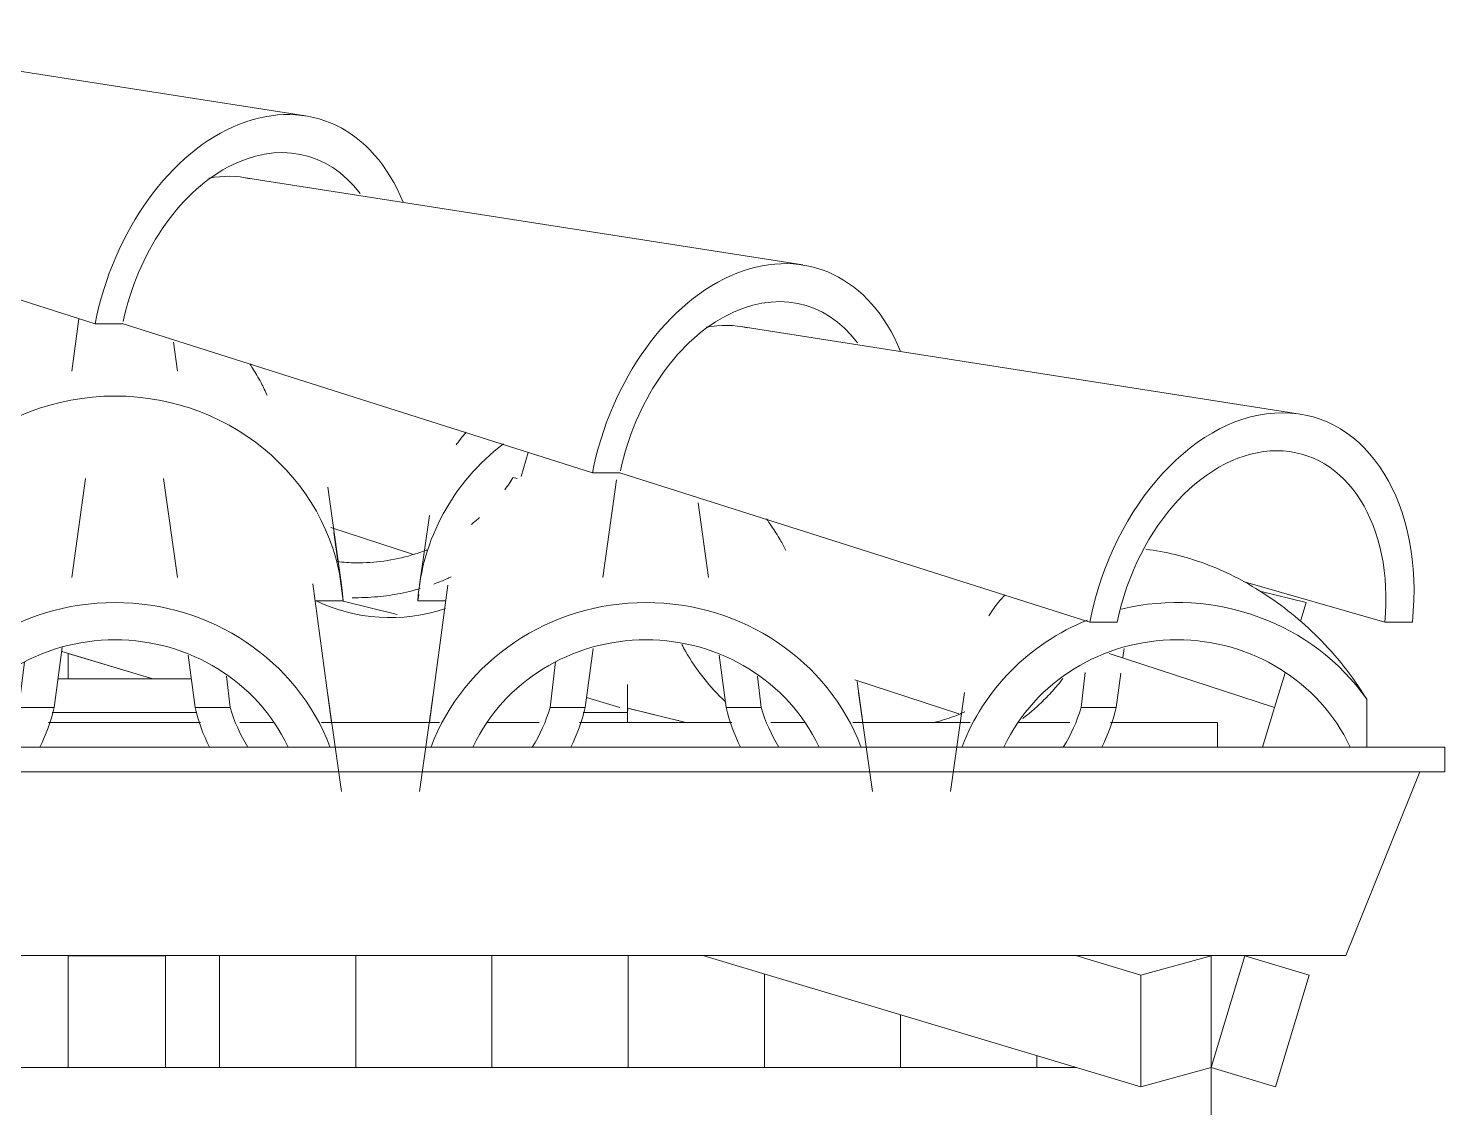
# Model space of a CAD drawing. Header units: millimetres. Extents: x -12976 to 58202, y -2238 to 7407.
# Drawn here: x 56670 to 57397, y 2585 to 3140 of the extents above; entities that cross this region are included whole.
import ezdxf

# ---------------------------------------------------------------- set-up
doc = ezdxf.new("R2010")
doc.units = ezdxf.units.MM
for name, color, linetype, lineweight in [('A-GENM', 13, 'Continuous', 9), ('A-GLAZ-CURT', 52, 'Continuous', 9), ('A-GLAZ-CWMG', 51, 'Continuous', 9), ('A-ROOF', 132, 'Continuous', 9), ('A-ROOF-OTLN', 132, 'Continuous', 9), ('A-ROOF-PATT', 132, 'Continuous', 9)]:
    doc.layers.add(name, color=color, linetype=linetype, lineweight=lineweight)

# ---------------------------------------------------------------- blocks, each defined once
blk = doc.blocks.new('Rectangular Mullion - Ripa-3919994-FACHADA LATERAL ESQUERDA')
at = {"layer": 'A-GLAZ-CWMG'}
for p, q in [((22595.52, 2805.9), (22527.07, 2805.9)), ((22819.81, 2802.96), (22819.81, 2788.66)), ((22598.45, 2788.66), (22524.14, 2788.66)), ((22819.81, 2788.66), (22797.02, 2788.66)), ((22819.81, 2788.66), (22819.81, 2783.52))]:
    blk.add_line(p, q, dxfattribs=at)
blk = doc.blocks.new('Rectangular Mullion - Ripa-4315949-FACHADA LATERAL ESQUERDA')
at = {"layer": 'A-GLAZ-CWMG'}
for p, q in [((22815.71, 2791.18), (22798.64, 2796.3)), ((22819.81, 2789.21), (22820.02, 2789.89))]:
    blk.add_line(p, q, dxfattribs=at)
blk = doc.blocks.new('Rectangular Mullion - Caibro-3920122-FACHADA LATERAL ESQUERDA')
at = {"layer": 'A-GLAZ-CWMG'}
for p, q in [((22575.78, 2805.9), (22528.97, 2819.94)), ((23083.54, 2596.1), (22858.51, 2663.61)), ((23083.54, 2653.57), (23050.07, 2663.61)), ((23119.65, 2663.51), (23083.54, 2653.57)), ((23119.65, 2606.04), (23119.65, 2663.51)), ((23083.54, 2653.57), (23083.54, 2596.1)), ((23083.54, 2596.1), (23119.65, 2606.04))]:
    blk.add_line(p, q, dxfattribs=at)
blk = doc.blocks.new('Rectangular Mullion - Caibro-3920094-FACHADA LATERAL ESQUERDA')
at = {"layer": 'A-GLAZ-CWMG'}
for p, q in [((22575.78, 2805.9), (22532.3, 2818.94)), ((22532.3, 2818.94), (22532.3, 2805.9)), ((22532.3, 2663.51), (22532.3, 2606.04)), ((22582.3, 2663.51), (22532.3, 2663.51)), ((22582.3, 2606.04), (22582.3, 2663.51)), ((22532.3, 2606.04), (22582.3, 2606.04))]:
    blk.add_line(p, q, dxfattribs=at)
blk = doc.blocks.new('Rectangular Mullion - Caibro-4315999-FACHADA LATERAL ESQUERDA')
at = {"layer": 'A-GLAZ-CWMG'}
for p, q in [((23136.89, 2663.51), (23119.65, 2606.04)), ((23170.02, 2653.57), (23136.89, 2663.51)), ((23152.78, 2596.1), (23170.02, 2653.57)), ((23119.65, 2606.04), (23152.78, 2596.1))]:
    blk.add_line(p, q, dxfattribs=at)
blk = doc.blocks.new('COLONIAL BASE - COLONIAL BASE-3960684-FACHADA LATERAL ESQUERDA')
at = {"layer": 'A-GLAZ-CURT'}
for p, q in [((3752.85, 2908.83), (3759.98, 2857.99)), ((3978.5, 2857.99), (3985.63, 2908.83)), ((3889.41, 2783.52), (3899.04, 2854.67)), ((4102.45, 2854.67), (4112.08, 2783.52)), ((3765.39, 2818.04), (3769.04, 2791.1)), ((3969.45, 2791.1), (3973.62, 2821.94)), ((3951.41, 2791.1), (3954.23, 2814.65)), ((3787.07, 2791.1), (3785.13, 2807.29)), ((3891.48, 2798.85), (3884.35, 2748.01)), ((4117.14, 2748.01), (4110.01, 2798.85)), ((3769.04, 2791.1), (3787.07, 2791.1)), ((3951.41, 2791.1), (3969.45, 2791.1))]:
    blk.add_line(p, q, dxfattribs=at)
for centre, major_axis, start_param, end_param in [((4000.75, 2732.6), (117.5, 0), 0.348057, 2.793536), ((4000.75, 2732.6), (97.5, 0), 0.425177, 2.716415), ((3869.24, 2812.9), (102.76, 0), 3.36491, 3.584479), ((3869.24, 2812.9), (85.27, 0), 3.411763, 3.68386), ((3869.24, 2812.9), (85.27, 0), 5.740918, 6.013015), ((3869.24, 2812.9), (102.76, 0), 5.840299, 6.059868)]:
    blk.add_ellipse(centre, major_axis=major_axis, ratio=0.957826, start_param=start_param, end_param=end_param, dxfattribs=at)
blk = doc.blocks.new('COLONIAL BASE - COLONIAL BASE-4317782-FACHADA LATERAL ESQUERDA')
at = {"layer": 'A-GLAZ-CURT'}
for p, q in [((23144.62, 2851.02), (23168.43, 2845.14)), ((22819.81, 2790.89), (22839.22, 2786.1)), ((22845.99, 2784.42), (22846.06, 2784.41))]:
    blk.add_line(p, q, dxfattribs=at)
blk = doc.blocks.new('Colonial cumeeira - hip-4041867-FACHADA LATERAL ESQUERDA')
at = {"layer": 'A-GENM', "color": 8}
for p, q in [((22654.21, 3095.36), (22366.86, 3140.37)), ((22546.13, 2988.45), (22304.68, 3065.12)), ((22909.77, 3018.69), (22622.42, 3063.71)), ((22546.13, 2988.45), (22560.3, 2988.45)), ((22801.68, 2911.78), (22560.01, 2988.52)), ((23165.32, 2942.02), (22877.97, 2987.04)), ((22801.68, 2911.78), (22815.86, 2911.78)), ((23057.24, 2835.12), (22815.79, 2911.78)), ((23208.89, 2835.12), (23136.06, 2855.92)), ((23057.24, 2835.12), (23071.42, 2835.12)), ((23208.89, 2835.12), (23223.07, 2835.12))]:
    blk.add_line(p, q, dxfattribs=at)
for centre, major_axis, start_param, end_param in [((22627.94, 2981.11), (33.76, 112.54), 5.57005, 7.994719), ((22627.94, 2981.11), (28.02, 93.39), 5.80919, 7.969917), ((22600.05, 2966.48), (28.73, 95.78), 0.043599, 0.345399), ((22883.5, 2904.45), (33.76, 112.54), 5.57005, 7.994719), ((22883.5, 2904.45), (28.02, 93.39), 5.80919, 7.969917), ((22855.61, 2889.81), (28.73, 95.78), 0.043599, 0.345399), ((23139.05, 2827.78), (33.76, 112.54), 4.980873, 7.994719), ((23139.05, 2827.78), (28.02, 93.39), 4.993998, 7.981593)]:
    blk.add_ellipse(centre, major_axis=major_axis, ratio=0.691714, start_param=start_param, end_param=end_param, dxfattribs=at)

msp = doc.modelspace()

# ---------------------------------------------------------------- hatches: boundary and pattern name
at = {"layer": 'A-ROOF-PATT'}
h = msp.add_hatch(dxfattribs=at)
h.set_pattern_fill('FP_21', color=256, style=0, pattern_type=2)
h.set_pattern_definition([(90, (34157.68, 5650.85), (-70, 4e-15), [])])
h.paths.add_polyline_path([(57208.1, 2606.04), (57016.19, 2663.61), (56739.98, 2663.51), (56739.98, 2606.04), (57165.55, 2606.04)])
h.paths.add_polyline_path([(37481.08, 2606.04), (37894.69, 2606.04), (37894.69, 2663.61), (37618.48, 2663.61), (37426.57, 2606.04)])
h.paths.add_polyline_path([(37944.69, 2606.04), (38482.04, 2606.04), (38482.04, 2663.61), (37944.69, 2663.51), (37944.69, 2645.23)])
h.paths.add_polyline_path([(38532.04, 2606.04), (39069.39, 2606.04), (39069.39, 2663.61), (38532.04, 2663.51), (38532.04, 2645.23)])
h.paths.add_polyline_path([(39119.39, 2606.04), (39656.74, 2606.04), (39656.74, 2663.61), (39119.39, 2663.51), (39119.39, 2645.23)])
h.paths.add_polyline_path([(39706.74, 2606.04), (40244.1, 2606.04), (40243.82, 2663.61), (39706.74, 2663.51), (39706.74, 2608.12)])
h.paths.add_polyline_path([(56689.98, 2606.04), (56689.98, 2663.61), (56152.63, 2663.51), (56152.63, 2606.04), (56474.87, 2606.04)])
h.paths.add_polyline_path([(40294.1, 2606.04), (40831.45, 2606.04), (40831.45, 2663.61), (40294.1, 2663.51), (40294.1, 2645.23)])
h.paths.add_polyline_path([(40881.45, 2606.04), (41418.8, 2606.04), (41418.8, 2663.61), (40881.45, 2663.51), (40881.45, 2645.23)])
h.paths.add_polyline_path([(41468.8, 2606.04), (42006.16, 2606.04), (42006.16, 2663.61), (41468.8, 2663.51), (41468.8, 2645.23)])
h.paths.add_polyline_path([(42056.16, 2606.04), (42593.51, 2606.04), (42593.51, 2663.61), (42056.16, 2663.51), (42056.16, 2645.23)])
h.paths.add_polyline_path([(42643.51, 2606.04), (43180.86, 2606.04), (43180.86, 2663.61), (42643.51, 2663.51), (42643.51, 2608.12)])
h.paths.add_polyline_path([(56102.63, 2606.04), (56102.63, 2663.61), (55565.27, 2663.51), (55565.27, 2606.04), (55784.19, 2606.04)])
h.paths.add_polyline_path([(43230.86, 2606.04), (43768.21, 2606.04), (43768.21, 2663.61), (43230.86, 2663.51), (43230.86, 2645.23)])
h.paths.add_polyline_path([(43818.21, 2606.04), (44355.57, 2606.04), (44355.57, 2663.61), (43818.21, 2663.51), (43818.21, 2645.23)])
h.paths.add_polyline_path([(55515.27, 2606.04), (55515.27, 2663.61), (54977.92, 2663.51), (54977.92, 2606.04), (55438.85, 2606.04)])
h.paths.add_polyline_path([(44405.57, 2606.04), (44942.92, 2606.04), (44942.92, 2663.61), (44405.57, 2663.51), (44405.57, 2645.23)])
h.paths.add_polyline_path([(44992.92, 2606.04), (45530.27, 2606.04), (45530.27, 2663.61), (44992.92, 2663.51), (44992.92, 2645.23)])
h.paths.add_polyline_path([(45580.27, 2606.04), (46117.63, 2606.04), (46117.63, 2663.61), (45580.27, 2663.51), (45580.27, 2645.23)])
h.paths.add_polyline_path([(46167.63, 2606.04), (46704.98, 2606.04), (46704.98, 2663.61), (46167.63, 2663.51), (46167.63, 2645.23)])
h.paths.add_polyline_path([(46754.98, 2606.04), (47292.33, 2606.04), (47292.33, 2663.61), (46754.98, 2663.51), (46754.98, 2645.23)])
h.paths.add_polyline_path([(47342.33, 2606.04), (47879.69, 2606.04), (47879.69, 2663.61), (47342.33, 2663.51), (47342.33, 2645.23)])
h.paths.add_polyline_path([(47929.69, 2606.04), (48467.04, 2606.04), (48467.04, 2663.61), (47929.69, 2663.51), (47929.69, 2645.23)])
h.paths.add_polyline_path([(48517.04, 2606.04), (49054.39, 2606.04), (49054.39, 2663.61), (48517.04, 2663.51), (48517.04, 2645.23)])
h.paths.add_polyline_path([(49104.39, 2606.04), (49641.74, 2606.04), (49641.74, 2663.61), (49104.39, 2663.51), (49104.39, 2645.23)])
h.paths.add_polyline_path([(49691.74, 2606.04), (50229.1, 2606.04), (50229.1, 2663.61), (49691.74, 2663.51), (49691.74, 2645.23)])
h.paths.add_polyline_path([(50279.1, 2606.04), (50816.45, 2606.04), (50816.45, 2663.61), (50279.1, 2663.51), (50279.1, 2645.23)])
h.paths.add_polyline_path([(50866.45, 2606.04), (51403.8, 2606.04), (51403.8, 2663.61), (50866.45, 2663.51), (50866.45, 2645.23)])
h.paths.add_polyline_path([(51453.8, 2606.04), (51991.16, 2606.04), (51991.16, 2663.61), (51453.8, 2663.51), (51453.8, 2645.23)])
h.paths.add_polyline_path([(52041.16, 2606.04), (52578.51, 2606.04), (52578.51, 2663.61), (52041.16, 2663.51), (52041.16, 2645.23)])
h.paths.add_polyline_path([(52628.51, 2606.04), (53165.86, 2606.04), (53165.86, 2663.61), (52628.51, 2663.51), (52628.51, 2645.23)])
h.paths.add_polyline_path([(53215.86, 2606.04), (53753.21, 2606.04), (53753.21, 2663.61), (53215.86, 2663.51), (53215.86, 2645.23)])
h.paths.add_polyline_path([(53803.21, 2606.04), (54340.57, 2606.04), (54340.57, 2663.61), (53803.21, 2663.51), (53803.21, 2645.23)])
h.paths.add_polyline_path([(54927.92, 2606.04), (54927.92, 2663.61), (54390.57, 2663.51), (54390.57, 2606.04), (54748.16, 2606.04)])
h.paths.add_polyline_path([(40357.13, 2805.9), (40380.6, 2805.9), (40378.71, 2818.13), (40365.22, 2823.14), (40340.94, 2825.93), (40317.42, 2823.11), (40314.26, 2821.52), (40312.15, 2805.9), (40351.73, 2805.9)])
h.paths.add_polyline_path([(50140.98, 2805.9), (50204.17, 2805.9), (50202.52, 2818.04), (50189.03, 2823.11), (50165, 2825.99), (50140.98, 2823.11), (50137.88, 2821.94), (50135.8, 2805.9)])
h.paths.add_polyline_path([(49931.29, 2805.9), (49929.64, 2818.04), (49916.15, 2823.11), (49892.13, 2825.99), (49868.1, 2823.11), (49865, 2821.94), (49862.93, 2805.9), (49921.33, 2805.9)])
h.paths.add_polyline_path([(44132.42, 2805.9), (44200.88, 2805.9), (44199.23, 2818.04), (44185.74, 2823.11), (44161.72, 2825.99), (44137.69, 2823.11), (44134.59, 2821.94), (44132.51, 2806.61)])
h.paths.add_polyline_path([(40585.02, 2805.9), (40653.48, 2805.9), (40651.84, 2818.04), (40638.34, 2823.11), (40613.44, 2825.88), (40589.16, 2822.68), (40587.14, 2821.52), (40585.25, 2807.6)])
h.paths.add_polyline_path([(50423.63, 2805.9), (50477.04, 2805.9), (50475.4, 2818.04), (50461.9, 2823.11), (50437.88, 2825.99), (50413.86, 2823.11), (50410.76, 2821.94), (50408.68, 2805.9), (50413.86, 2805.9)])
h.paths.add_polyline_path([(56417.14, 2805.9), (56477.13, 2805.9), (56477.13, 2818.63), (56465.19, 2823.11), (56441.17, 2825.99), (56417.14, 2823.11), (56414.04, 2821.94), (56411.97, 2805.9)])
h.paths.add_polyline_path([(49611.21, 2805.9), (49641.74, 2805.9), (49641.74, 2823.29), (49619.25, 2825.99), (49595.23, 2823.11), (49592.13, 2821.94), (49590.05, 2805.9), (49605, 2805.9)])
h.paths.add_polyline_path([(55047.49, 2805.9), (55115.95, 2805.9), (55114.3, 2818.04), (55100.81, 2823.11), (55076.78, 2825.99), (55052.76, 2823.11), (55049.66, 2821.94), (55047.58, 2806.61)])
h.paths.add_polyline_path([(54834.5, 2805.9), (54843.07, 2805.9), (54841.43, 2818.04), (54827.93, 2823.11), (54803.91, 2825.99), (54779.88, 2823.11), (54776.78, 2821.94), (54774.71, 2805.9), (54833.11, 2805.9)])
h.paths.add_polyline_path([(49385.54, 2805.9), (49383.89, 2818.04), (49370.4, 2823.11), (49346.37, 2825.99), (49322.35, 2823.11), (49319.25, 2821.94), (49317.17, 2805.9), (49375.57, 2805.9)])
h.paths.add_polyline_path([(50686.73, 2805.9), (50749.92, 2805.9), (50748.27, 2818.04), (50733.57, 2823.25), (50710.76, 2825.99), (50686.73, 2823.11), (50683.63, 2821.94), (50681.56, 2805.9)])
h.paths.add_polyline_path([(40887.2, 2805.9), (40926.36, 2805.9), (40924.71, 2818.04), (40911.22, 2823.11), (40887.2, 2825.99), (40881.45, 2825.3), (40881.45, 2805.9)])
h.paths.add_polyline_path([(40107.73, 2805.9), (40106.08, 2818.04), (40092.59, 2823.11), (40068.57, 2825.99), (40044.54, 2823.11), (40041.44, 2821.94), (40039.36, 2805.9), (40097.77, 2805.9)])
h.paths.add_polyline_path([(49104.39, 2805.9), (49112.66, 2805.9), (49111.01, 2818.04), (49104.39, 2820.53), (49104.39, 2814.65)])
h.paths.add_polyline_path([(49050.03, 2805.9), (49054.39, 2805.9), (49054.39, 2823.7), (49049.47, 2823.11), (49046.37, 2821.94), (49044.3, 2805.9), (49049.47, 2805.9)])
h.paths.add_polyline_path([(51007.66, 2805.9), (51022.8, 2805.9), (51021.15, 2818.04), (51007.66, 2823.11), (50983.63, 2825.99), (50959.61, 2823.11), (50956.51, 2821.94), (50954.43, 2805.9), (50983.63, 2805.9)])
h.paths.add_polyline_path([(41145.83, 2805.9), (41199.23, 2805.9), (41197.59, 2818.04), (41184.1, 2823.11), (41160.07, 2825.99), (41136.05, 2823.11), (41132.95, 2821.94), (41130.87, 2805.9), (41136.05, 2805.9)])
h.paths.add_polyline_path([(48834.19, 2805.9), (48839.78, 2805.9), (48838.14, 2818.04), (48824.64, 2823.11), (48800.62, 2825.99), (48776.6, 2823.11), (48773.5, 2821.94), (48771.42, 2805.9), (48829.82, 2805.9)])
h.paths.add_polyline_path([(56207.45, 2805.9), (56205.81, 2818.04), (56192.32, 2823.11), (56168.29, 2825.99), (56152.63, 2824.11), (56152.63, 2805.9), (56197.49, 2805.9)])
h.paths.add_polyline_path([(41408.92, 2805.9), (41418.8, 2805.9), (41418.7, 2824.28), (41408.92, 2823.11), (41405.82, 2821.94), (41403.75, 2805.9)])
h.paths.add_polyline_path([(48566.91, 2805.9), (48565.26, 2818.04), (48551.77, 2823.11), (48527.74, 2825.99), (48517.04, 2824.7), (48517.04, 2805.9), (48556.94, 2805.9)])
h.paths.add_polyline_path([(51256.51, 2805.9), (51295.67, 2805.9), (51294.03, 2818.04), (51280.53, 2823.11), (51256.51, 2825.99), (51232.49, 2823.11), (51229.39, 2821.94), (51227.31, 2805.9), (51242.26, 2805.9)])
h.paths.add_polyline_path([(39834.85, 2805.9), (39833.21, 2818.04), (39819.71, 2823.11), (39795.69, 2825.99), (39771.66, 2823.11), (39768.56, 2821.94), (39766.49, 2805.9), (39824.89, 2805.9)])
h.paths.add_polyline_path([(48294.03, 2805.9), (48292.38, 2818.04), (48278.89, 2823.11), (48254.87, 2825.99), (48229.84, 2822.73), (48227.74, 2821.94), (48225.67, 2805.9), (48284.07, 2805.9)])
h.paths.add_polyline_path([(41472.11, 2805.9), (41470.47, 2818.04), (41468.8, 2818.67), (41468.8, 2805.9)])
h.paths.add_polyline_path([(43864.82, 2805.9), (43928, 2805.9), (43926.36, 2818.04), (43912.86, 2823.11), (43888.84, 2825.99), (43864.82, 2823.11), (43861.71, 2821.94), (43859.64, 2805.9)])
h.paths.add_polyline_path([(41705.83, 2805.9), (41744.99, 2805.9), (41743.34, 2818.04), (41729.85, 2823.11), (41705.83, 2825.99), (41681.8, 2823.11), (41678.7, 2821.94), (41676.62, 2805.9), (41691.58, 2805.9)])
h.paths.add_polyline_path([(48014, 2805.9), (48021.15, 2805.9), (48019.51, 2818.04), (48006.01, 2823.11), (47981.99, 2825.99), (47957.97, 2823.11), (47954.87, 2821.94), (47952.79, 2805.9), (48011.19, 2805.9)])
h.paths.add_polyline_path([(51505.36, 2805.9), (51568.55, 2805.9), (51566.9, 2818.04), (51553.41, 2823.11), (51529.39, 2825.99), (51505.36, 2823.11), (51502.26, 2821.94), (51500.19, 2805.9)])
h.paths.add_polyline_path([(55608.29, 2805.9), (55661.7, 2805.9), (55660.06, 2818.04), (55646.56, 2823.11), (55622.54, 2825.99), (55598.51, 2823.11), (55595.41, 2821.94), (55593.34, 2805.9), (55598.51, 2805.9)])
h.paths.add_polyline_path([(39553.13, 2805.9), (39561.97, 2805.9), (39560.33, 2818.04), (39546.84, 2823.11), (39522.81, 2825.99), (39498.79, 2823.11), (39495.69, 2821.94), (39493.61, 2805.9), (39552.01, 2805.9)])
h.paths.add_polyline_path([(41964.46, 2805.9), (42006.16, 2805.9), (42006.16, 2821.82), (42002.73, 2823.11), (41978.7, 2825.99), (41954.68, 2823.11), (41951.58, 2821.94), (41949.5, 2805.9), (41954.68, 2805.9)])
h.paths.add_polyline_path([(51802.26, 2805.9), (51841.43, 2805.9), (51839.78, 2818.04), (51826.29, 2823.11), (51802.26, 2825.99), (51778.24, 2823.11), (51775.14, 2821.94), (51773.06, 2805.9), (51788.02, 2805.9)])
h.paths.add_polyline_path([(55388.82, 2805.9), (55387.18, 2818.04), (55373.69, 2823.11), (55349.66, 2825.99), (55325.64, 2823.11), (55322.54, 2821.94), (55320.46, 2805.9), (55378.86, 2805.9)])
h.paths.add_polyline_path([(47748.27, 2805.9), (47746.63, 2818.04), (47733.14, 2823.11), (47709.11, 2825.99), (47685.09, 2823.11), (47681.99, 2821.94), (47679.91, 2805.9), (47738.31, 2805.9)])
h.paths.add_polyline_path([(52060.9, 2805.9), (52114.3, 2805.9), (52112.66, 2818.04), (52099.17, 2823.11), (52075.14, 2825.99), (52051.12, 2823.11), (52048.02, 2821.94), (52045.94, 2805.9), (52051.12, 2805.9)])
h.paths.add_polyline_path([(47475.4, 2805.9), (47473.75, 2818.04), (47460.26, 2823.11), (47436.24, 2825.99), (47412.21, 2823.11), (47409.11, 2821.94), (47407.04, 2805.9), (47465.44, 2805.9)])
h.paths.add_polyline_path([(39289.1, 2805.9), (39287.45, 2818.04), (39273.96, 2823.11), (39249.94, 2825.99), (39225.91, 2823.11), (39222.81, 2821.94), (39220.73, 2805.9), (39279.14, 2805.9)])
h.paths.add_polyline_path([(47193.81, 2805.9), (47202.52, 2805.9), (47200.88, 2818.04), (47187.38, 2823.11), (47163.36, 2825.99), (47139.34, 2823.11), (47136.24, 2821.94), (47134.16, 2805.9), (47192.56, 2805.9)])
h.paths.add_polyline_path([(55934.58, 2805.9), (55932.93, 2818.04), (55919.44, 2823.11), (55895.41, 2825.99), (55870.52, 2822.78), (55868.29, 2821.94), (55866.21, 2805.9), (55924.62, 2805.9)])
h.paths.add_polyline_path([(52323.99, 2805.9), (52387.18, 2805.9), (52385.53, 2818.04), (52372.04, 2823.11), (52348.02, 2825.99), (52323.99, 2823.11), (52320.89, 2821.94), (52318.82, 2805.9)])
h.paths.add_polyline_path([(52628.51, 2805.9), (52660.06, 2805.9), (52658.41, 2818.04), (52644.92, 2823.11), (52628.51, 2825.07), (52628.51, 2823.11)])
h.paths.add_polyline_path([(46929.64, 2805.9), (46928, 2818.04), (46914.51, 2823.11), (46890.48, 2825.99), (46866.46, 2823.11), (46863.36, 2821.94), (46861.28, 2805.9), (46919.68, 2805.9)])
h.paths.add_polyline_path([(39016.22, 2805.9), (39014.58, 2818.04), (39001.08, 2823.11), (38977.06, 2825.99), (38953.03, 2823.11), (38949.93, 2821.94), (38947.76, 2805.9), (39006.26, 2805.9)])
h.paths.add_polyline_path([(42524.46, 2805.9), (42563.62, 2805.9), (42561.97, 2818.04), (42548.48, 2823.11), (42524.46, 2825.99), (42500.43, 2823.11), (42497.33, 2821.94), (42495.25, 2805.9), (42510.21, 2805.9)])
h.paths.add_polyline_path([(52917.8, 2805.9), (52932.93, 2805.9), (52931.29, 2818.04), (52917.8, 2823.11), (52893.77, 2825.99), (52869.75, 2823.11), (52866.65, 2821.94), (52864.57, 2805.9), (52893.77, 2805.9)])
h.paths.add_polyline_path([(46656.77, 2805.9), (46655.12, 2818.04), (46641.63, 2823.11), (46617.61, 2825.99), (46593.58, 2823.11), (46590.48, 2821.94), (46588.31, 2805.9), (46646.81, 2805.9)])
h.paths.add_polyline_path([(38743.34, 2805.9), (38741.7, 2818.04), (38728.21, 2823.11), (38704.18, 2825.99), (38680.16, 2823.11), (38677.06, 2821.94), (38674.98, 2805.9), (38733.38, 2805.9)])
h.paths.add_polyline_path([(53142.62, 2805.9), (53165.86, 2805.9), (53165.86, 2825.89), (53142.62, 2823.11), (53139.52, 2821.94), (53137.45, 2805.9)])
h.paths.add_polyline_path([(46383.89, 2805.9), (46382.25, 2818.04), (46368.75, 2823.11), (46344.73, 2825.99), (46320.71, 2823.11), (46317.61, 2821.94), (46315.53, 2805.9), (46373.93, 2805.9)])
h.paths.add_polyline_path([(44420.35, 2805.9), (44473.75, 2805.9), (44472.11, 2818.04), (44458.62, 2823.11), (44434.59, 2825.99), (44410.57, 2823.11), (44407.47, 2821.94), (44405.57, 2805.9), (44410.57, 2805.9)])
h.paths.add_polyline_path([(42783.09, 2805.9), (42836.49, 2805.9), (42834.85, 2818.04), (42821.36, 2823.11), (42797.33, 2825.99), (42773.31, 2823.11), (42770.21, 2821.94), (42768.13, 2805.9), (42773.31, 2805.9)])
h.paths.add_polyline_path([(53478.69, 2805.9), (53477.33, 2814.65), (53477.33, 2805.9)])
h.paths.add_polyline_path([(53698.16, 2805.9), (53751.56, 2805.9), (53749.92, 2818.04), (53736.43, 2823.11), (53712.14, 2825.95), (53688.38, 2823.11), (53685.28, 2821.94), (53683.2, 2805.9), (53688.38, 2805.9)])
h.paths.add_polyline_path([(38470.47, 2805.9), (38468.82, 2818.04), (38455.33, 2823.11), (38430.77, 2825.92), (38407.28, 2823.11), (38404.18, 2821.94), (38402.1, 2805.9), (38460.51, 2805.9)])
h.paths.add_polyline_path([(46111.01, 2805.9), (46109.37, 2818.04), (46095.88, 2823.11), (46071.85, 2825.99), (46047.83, 2823.11), (46044.73, 2821.94), (46042.65, 2805.9), (46101.05, 2805.9)])
h.paths.add_polyline_path([(53971.03, 2805.9), (54024.44, 2805.9), (54022.8, 2818.04), (54009.3, 2823.11), (53985.28, 2825.99), (53961.25, 2823.11), (53958.15, 2821.94), (53956.08, 2805.9), (53961.25, 2805.9)])
h.paths.add_polyline_path([(45510.27, 2805.9), (45530.27, 2805.9), (45530.27, 2825.49), (45526.1, 2825.99), (45502.08, 2823.11), (45498.98, 2821.94), (45496.9, 2805.9), (45502.08, 2805.9)])
h.paths.add_polyline_path([(43046.19, 2805.9), (43109.37, 2805.9), (43107.73, 2818.04), (43092.88, 2823.27), (43070.21, 2825.99), (43046.19, 2823.11), (43043.08, 2821.94), (43041.01, 2805.9)])
h.paths.add_polyline_path([(43655.12, 2805.9), (43653.48, 2818.04), (43639.99, 2823.11), (43615.96, 2825.99), (43591.94, 2823.11), (43588.84, 2821.94), (43586.76, 2805.9), (43654.06, 2805.9)])
h.paths.add_polyline_path([(38197.59, 2805.9), (38195.95, 2818.04), (38182.45, 2823.11), (38158.43, 2825.6), (38157.33, 2825.27), (38157.33, 2805.9), (38187.63, 2805.9)])
h.paths.add_polyline_path([(45292.38, 2805.9), (45290.74, 2818.04), (45277.25, 2823.11), (45251.27, 2825.75), (45229.2, 2823.11), (45226.1, 2821.94), (45224.02, 2805.9), (45282.42, 2805.9)])
h.paths.add_polyline_path([(54228.86, 2805.9), (54297.32, 2805.9), (54295.67, 2818.04), (54282.18, 2823.11), (54258.15, 2825.99), (54234.13, 2823.11), (54231.03, 2821.94), (54228.95, 2806.61)])
h.paths.add_polyline_path([(43343.09, 2805.9), (43382.25, 2805.9), (43380.6, 2818.04), (43367.11, 2823.11), (43343.09, 2825.99), (43319.06, 2823.11), (43315.96, 2821.94), (43313.88, 2805.9), (43328.84, 2805.9)])
h.paths.add_polyline_path([(45019.51, 2805.9), (45017.86, 2818.04), (45004.37, 2823.11), (44992.92, 2824.48), (44992.92, 2805.9), (45009.55, 2805.9)])
h.paths.add_polyline_path([(54555.06, 2805.9), (54570.19, 2805.9), (54568.55, 2818.04), (54555.06, 2823.11), (54531.03, 2825.99), (54507.01, 2823.11), (54503.91, 2821.94), (54501.83, 2805.9), (54531.03, 2805.9)])
h.paths.add_polyline_path([(44746.63, 2805.9), (44744.99, 2818.04), (44731.49, 2823.11), (44707.47, 2825.99), (44683.45, 2823.11), (44680.34, 2821.94), (44678.27, 2805.9), (44736.67, 2805.9)])

# ---------------------------------------------------------------- linework, layer by layer
at = {"layer": 'A-GLAZ-CURT'}
for p, q in [((56691.8, 2964.14), (56695.53, 2991.08)), ((56744.13, 2978.93), (56746.15, 2964.14)), ((56922.73, 2910), (56926.41, 2922.25)), ((56739.02, 2908.83), (56746.15, 2857.99)), ((56830.44, 2854.17), (56823.38, 2904.48)), ((56918.65, 2909.49), (56920.69, 2908.83)), ((56964.68, 2857.99), (56971.71, 2908.16)), ((56875.6, 2889.97), (56870.53, 2854.17)), ((57013.69, 2896.34), (57019.03, 2857.99)), ((56867.42, 2869.89), (56824.98, 2883.77)), ((56826.54, 2881.12), (56828.54, 2866.36)), ((56829.39, 2860.07), (56831.31, 2845.94)), ((56875.58, 2783.52), (56885.13, 2853.99)), ((56831.31, 2845.94), (56816.93, 2845.94)), ((56830.6, 2845.94), (56858.96, 2838.93)), ((56869.66, 2845.94), (56870.12, 2849.35)), ((56884.03, 2845.94), (56869.66, 2845.94)), ((57302.31, 2851.02), (57326.11, 2845.14)), ((57302.31, 2851.02), (57326.11, 2845.14)), ((57323.41, 2836.14), (57326.11, 2845.14)), ((56751.56, 2818.04), (56755.21, 2791.1)), ((56955.62, 2791.1), (56959.74, 2821.52)), ((57024.44, 2818.04), (57028.09, 2791.1)), ((57224.91, 2818.9), (57309.9, 2791.1)), ((57231.99, 2816.88), (57232.62, 2821.52)), ((56937.59, 2791.1), (56940.4, 2814.65)), ((56773.24, 2791.1), (56771.31, 2807.29)), ((57046.12, 2791.1), (57044.19, 2807.29)), ((57147.6, 2787.84), (57094.15, 2805.32)), ((57095.4, 2804.6), (57098.26, 2783.52)), ((57210.47, 2791.1), (57212.62, 2809.15)), ((57228.5, 2791.1), (57230.91, 2808.9)), ((57309.93, 2791.21), (57315.29, 2809.07)), ((56877.66, 2798.85), (56870.53, 2748.01)), ((57103.31, 2748.01), (57096.18, 2798.85)), ((57150.54, 2798.85), (57143.41, 2748.01)), ((57357.25, 2770.82), (57357.25, 2795.47)), ((56755.21, 2791.1), (56773.24, 2791.1)), ((56937.59, 2791.1), (56955.62, 2791.1)), ((56977.5, 2790.89), (57007.33, 2783.52)), ((57028.09, 2791.1), (57046.12, 2791.1)), ((57149.21, 2789.05), (57149.73, 2792.9)), ((57210.47, 2791.1), (57228.5, 2791.1)), ((57303.78, 2770.72), (57309.9, 2791.1))]:
    msp.add_line(p, q, dxfattribs=at)
for centre, major_axis, start_param, end_param in [((56714.04, 2838.75), (117.5, 0), 0.063873, 3.077719), ((56986.92, 2838.75), (117.5, 0), 2.244179, 3.077719), ((57259.8, 2732.6), (117.5, 0), 0.592745, 1.817007), ((56855.42, 2919.05), (85.27, 0), 4.240455, 5.051809), ((56986.92, 2732.6), (117.5, 0), 0.348057, 2.793536), ((57259.8, 2732.6), (117.5, 0), 1.973282, 2.793465), ((56986.92, 2732.6), (97.5, 0), 0.425177, 2.716415), ((57259.8, 2732.6), (97.5, 0), 0.425177, 2.716415), ((56855.42, 2812.9), (102.76, 0), 3.36491, 3.584479), ((56855.42, 2812.9), (85.27, 0), 3.411763, 3.68386), ((56855.42, 2812.9), (85.27, 0), 5.740918, 6.013015), ((56855.42, 2812.9), (102.76, 0), 5.840299, 6.059868), ((57128.29, 2812.9), (102.76, 0), 3.36491, 3.584479), ((57128.29, 2812.9), (85.27, 0), 3.411763, 3.68386), ((57128.29, 2812.9), (85.27, 0), 5.740918, 6.013015), ((57128.29, 2812.9), (102.76, 0), 5.840299, 6.059868)]:
    msp.add_ellipse(centre, major_axis=major_axis, ratio=0.957826, start_param=start_param, end_param=end_param, dxfattribs=at)
for points, knots in [([(56783.26, 2967.88), (56783.75, 2967.15), (56785.8, 2964.01), (56788.93, 2958.65), (56791.31, 2953.77), (56792.32, 2951.5)], [-0.23079941, -0.23079941, -0.23079941, -0.23079941, -0.22222222, -0.19444444, -0.17152392, -0.17152392, -0.17152392, -0.17152392]), ([(56894.54, 2932.76), (56894.04, 2932.2), (56892.53, 2930.44), (56890.84, 2928.24), (56889.66, 2926.56), (56889.41, 2926.2)], [-0.26333218, -0.26333218, -0.26333218, -0.26333218, -0.25, -0.22222222, -0.21465083, -0.21465083, -0.21465083, -0.21465083]), ([(56897.16, 2885.29), (56897.49, 2885.55), (56898.92, 2886.69), (56900.35, 2887.88), (56901.43, 2888.82)], [-0.1140363, -0.1140363, -0.1140363, -0.1140363, -0.109375, -0.09375, -0.09375, -0.09375, -0.09375]), ([(57048.78, 2888.12), (57049.67, 2886.94), (57052.16, 2883.47), (57055.54, 2878.11), (57057.86, 2873.79), (57058.78, 2871.95)], [-0.32849363, -0.32849363, -0.32849363, -0.32849363, -0.30769231, -0.26923077, -0.24202906, -0.24202906, -0.24202906, -0.24202906]), ([(56828.18, 2866.17), (56831.39, 2865.81), (56839.33, 2865.31), (56852.18, 2866.08), (56864.22, 2868.66), (56871.58, 2871.17), (56874.12, 2872.16), (56874.27, 2872.22)], [-0.4182037, -0.4182037, -0.4182037, -0.4182037, -0.375, -0.3125, -0.25, -0.21875, -0.2167959, -0.2167959, -0.2167959, -0.2167959]), ([(57357.25, 2795.47), (57353.56, 2801.44), (57345.75, 2812.67), (57332.61, 2827.33), (57318.65, 2839.87), (57299.24, 2853.86), (57274.08, 2866.42), (57253.76, 2871.36), (57243.73, 2872.49)], [-1, -1, -1, -1, -0.9375, -0.875, -0.8125, -0.75, -0.625, -0.5, -0.5, -0.5, -0.5]), ([(56886.73, 2858.31), (56885.99, 2857.97), (56883.3, 2856.76), (56880.34, 2855.54), (56878.1, 2854.71), (56877.83, 2854.61)], [-0.79956775, -0.79956775, -0.79956775, -0.79956775, -0.79166667, -0.77083333, -0.76794535, -0.76794535, -0.76794535, -0.76794535]), ([(56870.91, 2852.34), (56869.54, 2851.94), (56866.2, 2851.02), (56858.92, 2849.35), (56848.54, 2847.86), (56840.23, 2847.55), (56835.86, 2847.63)], [-0.7435653, -0.7435653, -0.7435653, -0.7435653, -0.7291667, -0.7083333, -0.6666667, -0.6196883, -0.6196883, -0.6196883, -0.6196883]), ([(57171.47, 2849.18), (57170.76, 2848.43), (57169.18, 2846.68), (57166.8, 2843.78), (57164.72, 2840.89), (57163.51, 2839.03), (57163.06, 2838.31)], [-0.1684348, -0.1684348, -0.1684348, -0.1684348, -0.15625, -0.140625, -0.125, -0.11562858, -0.11562858, -0.11562858, -0.11562858]), ([(57027.58, 2794.27), (57023.72, 2797.92), (57016.39, 2805.87), (57009.33, 2816.2), (57005.91, 2822.41), (57005.29, 2823.58)], [-0.3157895, -0.3157895, -0.3157895, -0.3157895, -0.2631579, -0.2105263, -0.1985572, -0.1985572, -0.1985572, -0.1985572]), ([(57201.1, 2806), (57199.85, 2804.37), (57196.76, 2800.56), (57191.46, 2794.97), (57185.9, 2789.79), (57182.17, 2786.81), (57180.52, 2785.56)], [-0.94736842, -0.94736842, -0.94736842, -0.94736842, -0.93092105, -0.90789474, -0.88486842, -0.86706407, -0.86706407, -0.86706407, -0.86706407]), ([(57134.35, 2783.26), (57137.53, 2784.05), (57143.02, 2785.7), (57148.47, 2787.9), (57150.76, 2788.92)], [-0.27439887, -0.27439887, -0.27439887, -0.27439887, -0.23529412, -0.20670399, -0.20670399, -0.20670399, -0.20670399])]:
    msp.add_open_spline(points, degree=3, knots=knots, dxfattribs=at)
msp.add_open_spline([(56914.37, 2903.11), (56915.85, 2905.15), (56917.28, 2907.27), (56918.65, 2909.49)], degree=3, dxfattribs=at)
at = {"layer": 'A-ROOF'}
for p, q in [((37426.57, 2606.04), (57208.1, 2606.04)), ((57277.33, 2574.72), (57277.33, 2606.04))]:
    msp.add_line(p, q, dxfattribs=at)
at = {"layer": 'A-ROOF-OTLN'}
for p, q in [((56758.06, 2783.52), (56679.89, 2783.52)), ((56795.74, 2783.52), (56778.18, 2783.52)), ((56880.75, 2783.52), (56820.21, 2783.52)), ((56932, 2783.52), (56905.22, 2783.52)), ((57030.94, 2783.52), (56952.77, 2783.52)), ((57068.43, 2783.52), (57051.09, 2783.52)), ((57153.41, 2783.52), (57093.25, 2783.52)), ((57204.67, 2783.52), (57178.1, 2783.52)), ((57280.51, 2783.52), (57225.65, 2783.52)), ((57280.51, 2783.52), (57280.51, 2770.82)), ((57397.33, 2770.82), (37237.33, 2770.82)), ((57397.33, 2770.82), (57397.33, 2758.12)), ((57397.33, 2758.12), (37237.33, 2758.12)), ((57384.63, 2758.12), (57346.53, 2663.61)), ((57346.53, 2663.61), (37288.13, 2663.61))]:
    msp.add_line(p, q, dxfattribs=at)

# ---------------------------------------------------------------- block references
at = {"layer": 'A-GENM', "color": 7}
msp.add_blockref('Colonial cumeeira - hip-4041867-FACHADA LATERAL ESQUERDA', (34157.68, 0), dxfattribs=at)
at = {"layer": 'A-GLAZ-CURT'}
for name, p in [('COLONIAL BASE - COLONIAL BASE-3960684-FACHADA LATERAL ESQUERDA', (52713.3, 0)), ('COLONIAL BASE - COLONIAL BASE-4317782-FACHADA LATERAL ESQUERDA', (34157.68, 0)), ('COLONIAL BASE - COLONIAL BASE-4317782-FACHADA LATERAL ESQUERDA', (34157.68, 0)), ('COLONIAL BASE - COLONIAL BASE-4317782-FACHADA LATERAL ESQUERDA', (34157.68, 0)), ('COLONIAL BASE - COLONIAL BASE-4317782-FACHADA LATERAL ESQUERDA', (34157.68, 0)), ('COLONIAL BASE - COLONIAL BASE-4317782-FACHADA LATERAL ESQUERDA', (34157.68, 0)), ('COLONIAL BASE - COLONIAL BASE-4317782-FACHADA LATERAL ESQUERDA', (34157.68, 0)), ('COLONIAL BASE - COLONIAL BASE-4317782-FACHADA LATERAL ESQUERDA', (34157.68, 0)), ('COLONIAL BASE - COLONIAL BASE-4317782-FACHADA LATERAL ESQUERDA', (34157.68, 0)), ('COLONIAL BASE - COLONIAL BASE-4317782-FACHADA LATERAL ESQUERDA', (34157.68, 0)), ('COLONIAL BASE - COLONIAL BASE-4317782-FACHADA LATERAL ESQUERDA', (34157.68, 0)), ('COLONIAL BASE - COLONIAL BASE-4317782-FACHADA LATERAL ESQUERDA', (34157.68, 0)), ('COLONIAL BASE - COLONIAL BASE-4317782-FACHADA LATERAL ESQUERDA', (34157.68, 0)), ('COLONIAL BASE - COLONIAL BASE-4317782-FACHADA LATERAL ESQUERDA', (34157.68, 0)), ('COLONIAL BASE - COLONIAL BASE-4317782-FACHADA LATERAL ESQUERDA', (34157.68, 0)), ('COLONIAL BASE - COLONIAL BASE-4317782-FACHADA LATERAL ESQUERDA', (34157.68, 0)), ('COLONIAL BASE - COLONIAL BASE-4317782-FACHADA LATERAL ESQUERDA', (34157.68, 0)), ('COLONIAL BASE - COLONIAL BASE-4317782-FACHADA LATERAL ESQUERDA', (34157.68, 0)), ('COLONIAL BASE - COLONIAL BASE-4317782-FACHADA LATERAL ESQUERDA', (34157.68, 0)), ('COLONIAL BASE - COLONIAL BASE-4317782-FACHADA LATERAL ESQUERDA', (34157.68, 0)), ('COLONIAL BASE - COLONIAL BASE-4317782-FACHADA LATERAL ESQUERDA', (34157.68, 0)), ('COLONIAL BASE - COLONIAL BASE-4317782-FACHADA LATERAL ESQUERDA', (34157.68, 0)), ('COLONIAL BASE - COLONIAL BASE-4317782-FACHADA LATERAL ESQUERDA', (34157.68, 0)), ('COLONIAL BASE - COLONIAL BASE-4317782-FACHADA LATERAL ESQUERDA', (34157.68, 0)), ('COLONIAL BASE - COLONIAL BASE-4317782-FACHADA LATERAL ESQUERDA', (34157.68, 0)), ('COLONIAL BASE - COLONIAL BASE-4317782-FACHADA LATERAL ESQUERDA', (34157.68, 0)), ('COLONIAL BASE - COLONIAL BASE-4317782-FACHADA LATERAL ESQUERDA', (34157.68, 0)), ('COLONIAL BASE - COLONIAL BASE-4317782-FACHADA LATERAL ESQUERDA', (34157.68, 0)), ('COLONIAL BASE - COLONIAL BASE-4317782-FACHADA LATERAL ESQUERDA', (34157.68, 0)), ('COLONIAL BASE - COLONIAL BASE-4317782-FACHADA LATERAL ESQUERDA', (34157.68, 0)), ('COLONIAL BASE - COLONIAL BASE-4317782-FACHADA LATERAL ESQUERDA', (34157.68, 0)), ('COLONIAL BASE - COLONIAL BASE-4317782-FACHADA LATERAL ESQUERDA', (34157.68, 0)), ('COLONIAL BASE - COLONIAL BASE-4317782-FACHADA LATERAL ESQUERDA', (34157.68, 0)), ('COLONIAL BASE - COLONIAL BASE-4317782-FACHADA LATERAL ESQUERDA', (34157.68, 0)), ('COLONIAL BASE - COLONIAL BASE-4317782-FACHADA LATERAL ESQUERDA', (34157.68, 0)), ('COLONIAL BASE - COLONIAL BASE-4317782-FACHADA LATERAL ESQUERDA', (34157.68, 0))]:
    msp.add_blockref(name, p, dxfattribs=at)
at = {"layer": 'A-GLAZ-CWMG'}
for name in ['Rectangular Mullion - Caibro-3920122-FACHADA LATERAL ESQUERDA', 'Rectangular Mullion - Caibro-3920094-FACHADA LATERAL ESQUERDA', 'Rectangular Mullion - Ripa-3919994-FACHADA LATERAL ESQUERDA', 'Rectangular Mullion - Ripa-4315949-FACHADA LATERAL ESQUERDA', 'Rectangular Mullion - Caibro-4315999-FACHADA LATERAL ESQUERDA']:
    msp.add_blockref(name, (34157.68, 0), dxfattribs=at)

doc.saveas('drawing.dxf')
